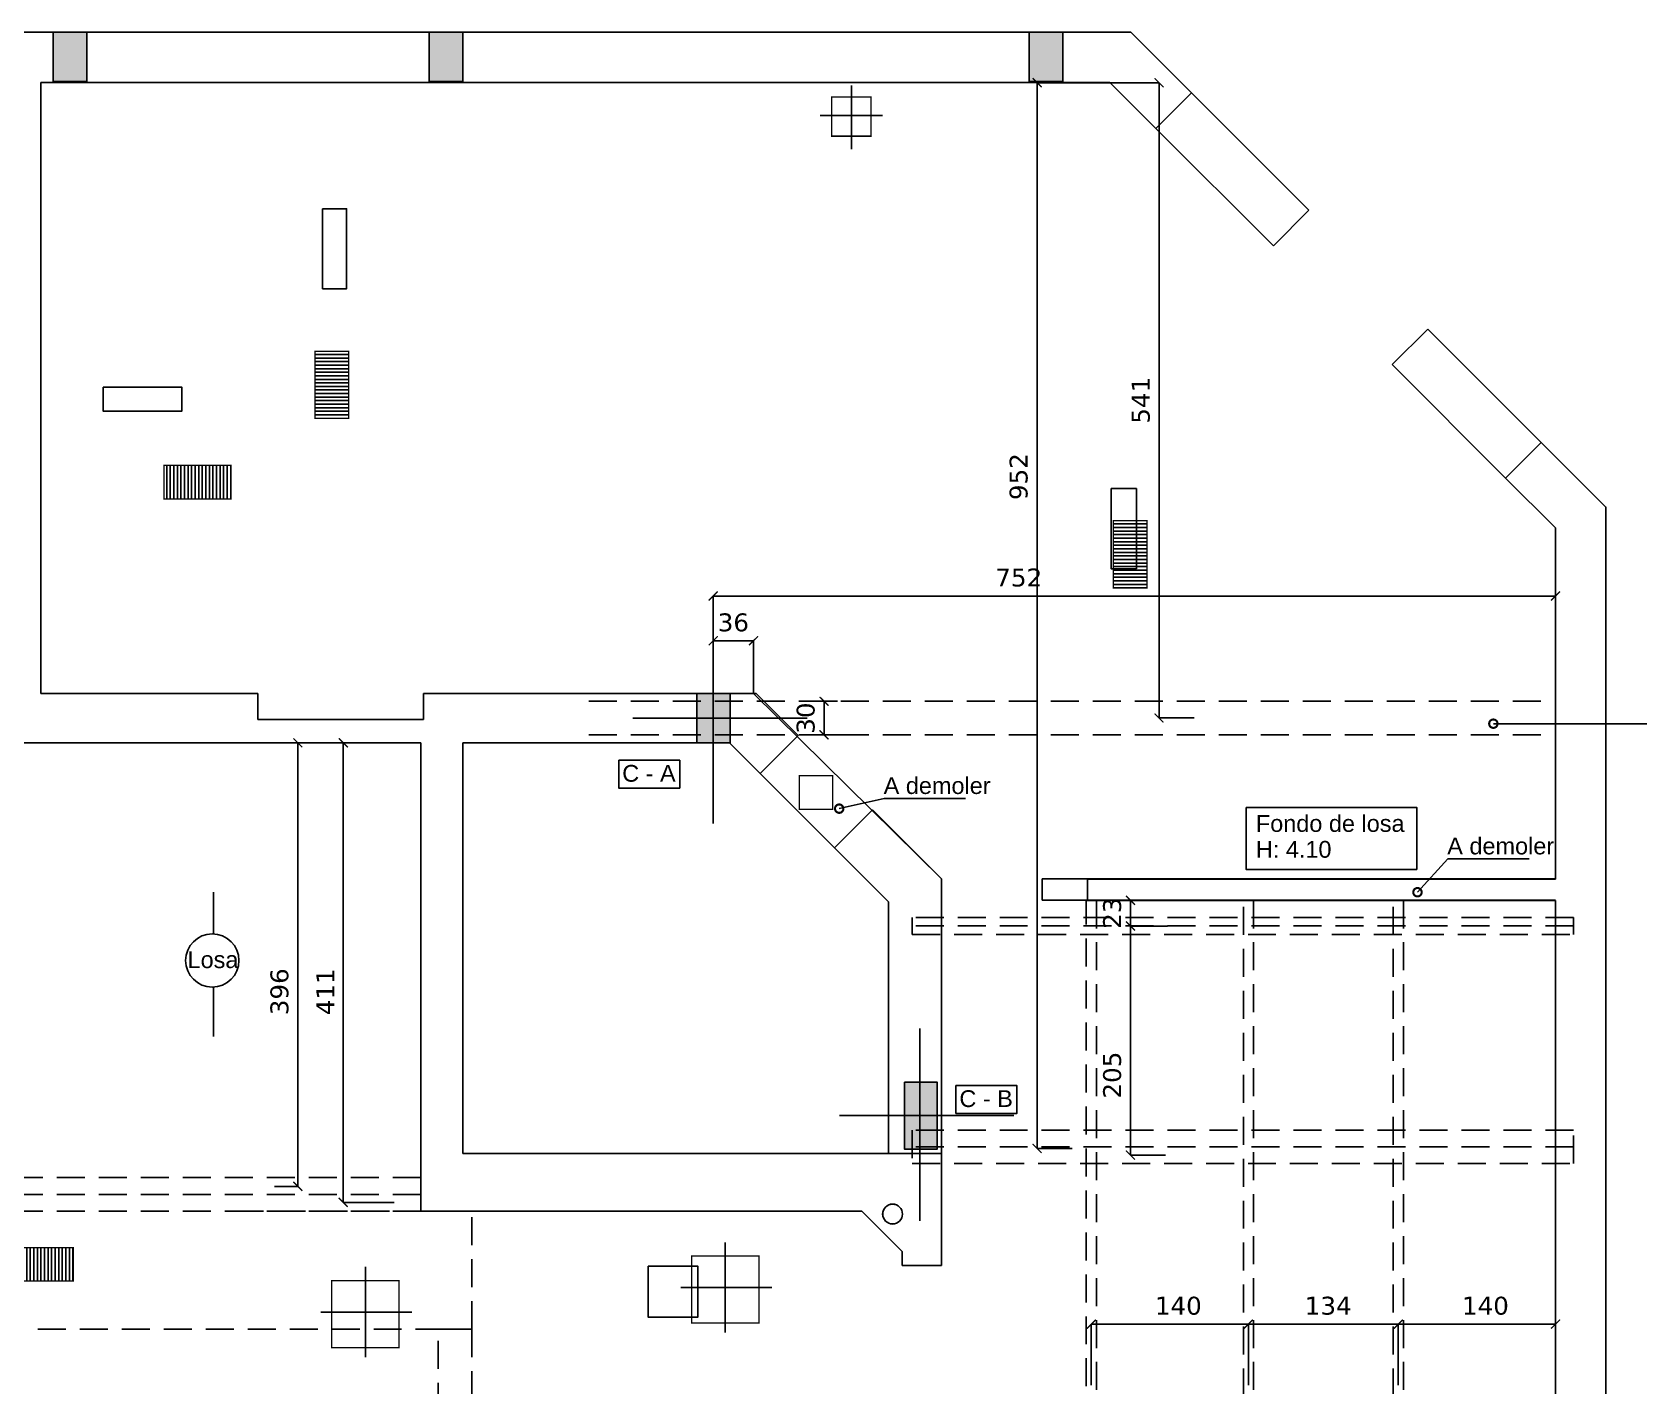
# Model space of a CAD drawing. Header units: millimetres. Extents: x 58411 to 366943, y -302717 to -95300.
# Drawn here: x 107433 to 121852, y -213110 to -201016 of the extents above; entities that cross this region are included whole.
import ezdxf

# ---------------------------------------------------------------- set-up
doc = ezdxf.new("R2010")
doc.units = ezdxf.units.MM
doc.header["$LTSCALE"] = 1000
for name, pattern in [('DASHDOT', [1, 0.5, -0.25, 0, -0.25]), ('DASHED2', [0.375, 0.25, -0.125]), ('HIDDEN', [0.375, 0.25, -0.125])]:
    doc.linetypes.add(name, pattern=pattern)
for name, color, linetype in [('a-Columnas', 12, 'Continuous'), ('A-Cotas 100  ESTRUCTURA', 191, 'Continuous'), ('A-Des-Rejillas Existentes', 6, 'Continuous'), ('A-Des-Rel', 6, 'Continuous'), ('A-Estructura', 86, 'Continuous'), ('A-Mur-Nuevo', 5, 'Continuous'), ('A-Muros', 3, 'Continuous'), ('A-Murvis', 1, 'Continuous'), ('TXT-ESTRUCTURA', 1, 'Continuous')]:
    doc.layers.add(name, color=color, linetype=linetype)
doc.layers.add('A-Demolido', color=24, linetype='Continuous', plot=False)
doc.styles.add('A-Verdana', font='verdana.ttf')
doc.styles.add('SW-100', font='swiss.ttf', dxfattribs={"height": 200})
doc.dimstyles.new('A-V-100', dxfattribs={"dimtxt": 160, "dimasz": 80, "dimexe": 0, "dimexo": 0, "dimgap": 80, "dimtad": 1, "dimdec": 0, "dimlfac": 0.1, "dimzin": 1, "dimtxsty": 'A-Verdana', "dimblk": 'ARCHTICK', "dimcen": 0, "dimclrd": 256, "dimclre": 24, "dimadec": 0, "dimazin": 0, "dimtfac": 1, "dimtdec": 0, "dimtmove": 0, "dimatfit": 3, "dimldrblk": 'DOTSMALL', "dimfxl": 1.25, "dimarcsym": 0})
doc.dimstyles.new('Copy of A-50', dxfattribs={"dimtxt": 200, "dimasz": 150, "dimexe": 0, "dimexo": 0, "dimgap": 80, "dimtad": 3, "dimlfac": 0.001, "dimrnd": 0.0025, "dimzin": 0, "dimdsep": 46, "dimtxsty": 'SW-100', "dimcen": 0, "dimclrd": 1, "dimclre": 7, "dimclrt": 2, "dimadec": 0, "dimazin": 0, "dimtfac": 1, "dimtofl": 0, "dimtmove": 2, "dimatfit": 3, "dimldrblk": 'DOTSMALL', "dimfxl": 1, "dimtolj": 1, "dimtzin": 0, "dimarcsym": 0})

# ---------------------------------------------------------------- blocks, each defined once
blk = doc.blocks.new('_ArchTick')
at = {"color": 0, "linetype": 'ByBlock', "const_width": 0.15}
blk.add_lwpolyline([(-0.5, -0.5), (0.5, 0.5)], dxfattribs=at)
blk = doc.blocks.new('*D5')
at = {"layer": 'A-Cotas 100  ESTRUCTURA', "color": 24, "lineweight": -2, "transparency": 16777216}
for p, q in [((113514, -206367), (113514, -206053)), ((121037, -206419), (121037, -206053))]:
    blk.add_line(p, q, dxfattribs=at)
at = {"layer": 'A-Cotas 100  ESTRUCTURA', "lineweight": -2, "transparency": 16777216}
blk.add_line((113514, -206053), (121037, -206053), dxfattribs=at)
at = {"layer": 'DEFPOINTS', "color": 0, "transparency": 16777216}
for p in [(121037, -206053), (113514, -206367), (121037, -206419)]:
    blk.add_point(p, dxfattribs=at)
at = {"layer": 'A-Cotas 100  ESTRUCTURA', "lineweight": -2, "transparency": 16777216, "xscale": 80, "yscale": 80, "zscale": 80, "rotation": 180}
blk.add_blockref('_ArchTick', (113514, -206053), dxfattribs=at)
at = {"layer": 'A-Cotas 100  ESTRUCTURA', "lineweight": -2, "transparency": 16777216, "xscale": 80, "yscale": 80, "zscale": 80}
blk.add_blockref('_ArchTick', (121037, -206053), dxfattribs=at)
at = {"layer": 'A-Cotas 100  ESTRUCTURA', "color": 0, "transparency": 16777216, "insert": (116243, -205889), "char_height": 160, "attachment_point": 5, "style": 'A-Verdana'}
blk.add_mtext('752', dxfattribs=at)
blk = doc.blocks.new('_DotSmall')
at = {"color": 0, "linetype": 'ByBlock', "const_width": 0.5}
blk.add_lwpolyline([(-0.0625, 0, 1), (0.0625, 0, 1)], format="xyb", close=True, dxfattribs=at)
blk = doc.blocks.new('*D6')
at = {"layer": 'A-Cotas 100  ESTRUCTURA', "color": 24, "lineweight": -2, "transparency": 16777216}
for p, q in [((113514, -206767), (113514, -206453)), ((113874, -206926), (113874, -206453))]:
    blk.add_line(p, q, dxfattribs=at)
at = {"layer": 'A-Cotas 100  ESTRUCTURA', "lineweight": -2, "transparency": 16777216}
blk.add_line((113514, -206453), (113874, -206453), dxfattribs=at)
at = {"layer": 'DEFPOINTS', "color": 0, "transparency": 16777216}
for p in [(113874, -206453), (113514, -206767), (113874, -206926)]:
    blk.add_point(p, dxfattribs=at)
at = {"layer": 'A-Cotas 100  ESTRUCTURA', "lineweight": -2, "transparency": 16777216, "xscale": 80, "yscale": 80, "zscale": 80, "rotation": 180}
blk.add_blockref('_ArchTick', (113514, -206453), dxfattribs=at)
at = {"layer": 'A-Cotas 100  ESTRUCTURA', "lineweight": -2, "transparency": 16777216, "xscale": 80, "yscale": 80, "zscale": 80}
blk.add_blockref('_ArchTick', (113874, -206453), dxfattribs=at)
at = {"layer": 'A-Cotas 100  ESTRUCTURA', "color": 0, "transparency": 16777216, "insert": (113694, -206290), "char_height": 160, "attachment_point": 5, "style": 'A-Verdana'}
blk.add_mtext('36', dxfattribs=at)
blk = doc.blocks.new('*D7')
at = {"layer": 'A-Cotas 100  ESTRUCTURA', "color": 24, "lineweight": -2, "transparency": 16777216}
for p, q in [((117058, -201466), (116407, -201466)), ((116721, -210989), (116407, -210989))]:
    blk.add_line(p, q, dxfattribs=at)
at = {"layer": 'A-Cotas 100  ESTRUCTURA', "lineweight": -2, "transparency": 16777216}
blk.add_line((116407, -210989), (116407, -201466), dxfattribs=at)
at = {"layer": 'DEFPOINTS', "color": 0, "transparency": 16777216}
for p in [(116407, -201466), (117058, -201466), (116721, -210989)]:
    blk.add_point(p, dxfattribs=at)
at = {"layer": 'A-Cotas 100  ESTRUCTURA', "lineweight": -2, "transparency": 16777216, "xscale": 80, "yscale": 80, "zscale": 80}
for p, rotation in [((116407, -201466), 90), ((116407, -210989), 270)]:
    blk.add_blockref('_ArchTick', p, dxfattribs=dict(at, rotation=rotation))
at = {"layer": 'A-Cotas 100  ESTRUCTURA', "color": 0, "transparency": 16777216, "insert": (116243, -204986), "char_height": 160, "attachment_point": 5, "rotation": 90, "style": 'A-Verdana'}
blk.add_mtext('952', dxfattribs=at)
blk = doc.blocks.new('*D8')
at = {"layer": 'A-Cotas 100  ESTRUCTURA', "color": 24, "lineweight": -2, "transparency": 16777216}
for p, q in [((117572, -209002), (117241, -209002)), ((117555, -211049), (117241, -211049))]:
    blk.add_line(p, q, dxfattribs=at)
at = {"layer": 'A-Cotas 100  ESTRUCTURA', "lineweight": -2, "transparency": 16777216}
blk.add_line((117241, -211049), (117241, -209002), dxfattribs=at)
at = {"layer": 'DEFPOINTS', "color": 0, "transparency": 16777216}
for p in [(117241, -209002), (117572, -209002), (117555, -211049)]:
    blk.add_point(p, dxfattribs=at)
at = {"layer": 'A-Cotas 100  ESTRUCTURA', "lineweight": -2, "transparency": 16777216, "xscale": 80, "yscale": 80, "zscale": 80}
for p, rotation in [((117241, -209002), 90), ((117241, -211049), 270)]:
    blk.add_blockref('_ArchTick', p, dxfattribs=dict(at, rotation=rotation))
at = {"layer": 'A-Cotas 100  ESTRUCTURA', "color": 0, "transparency": 16777216, "insert": (117078, -210334), "char_height": 160, "attachment_point": 5, "rotation": 90, "style": 'A-Verdana'}
blk.add_mtext('205', dxfattribs=at)
blk = doc.blocks.new('*D9')
at = {"layer": 'A-Cotas 100  ESTRUCTURA', "color": 24, "lineweight": -2, "transparency": 16777216}
for p, q in [((117572, -208772), (117241, -208772)), ((117555, -209002), (117241, -209002))]:
    blk.add_line(p, q, dxfattribs=at)
at = {"layer": 'A-Cotas 100  ESTRUCTURA', "lineweight": -2, "transparency": 16777216}
blk.add_line((117241, -209002), (117241, -208772), dxfattribs=at)
at = {"layer": 'DEFPOINTS', "color": 0, "transparency": 16777216}
for p in [(117241, -208772), (117572, -208772), (117555, -209002)]:
    blk.add_point(p, dxfattribs=at)
at = {"layer": 'A-Cotas 100  ESTRUCTURA', "lineweight": -2, "transparency": 16777216, "xscale": 80, "yscale": 80, "zscale": 80}
for p, rotation in [((117241, -208772), 90), ((117241, -209002), 270)]:
    blk.add_blockref('_ArchTick', p, dxfattribs=dict(at, rotation=rotation))
at = {"layer": 'A-Cotas 100  ESTRUCTURA', "color": 0, "transparency": 16777216, "insert": (117078, -208887), "char_height": 160, "attachment_point": 5, "rotation": 90, "style": 'A-Verdana'}
blk.add_mtext('23', dxfattribs=at)
blk = doc.blocks.new('*D10')
at = {"layer": 'A-Cotas 100  ESTRUCTURA', "color": 24, "lineweight": -2, "transparency": 16777216}
for p, q in [((119633, -213105), (119633, -212559)), ((121037, -212890), (121037, -212559))]:
    blk.add_line(p, q, dxfattribs=at)
at = {"layer": 'A-Cotas 100  ESTRUCTURA', "lineweight": -2, "transparency": 16777216}
blk.add_line((119633, -212559), (121037, -212559), dxfattribs=at)
at = {"layer": 'DEFPOINTS', "color": 0, "transparency": 16777216}
for p in [(121037, -212559), (121037, -212890), (119633, -213105)]:
    blk.add_point(p, dxfattribs=at)
at = {"layer": 'A-Cotas 100  ESTRUCTURA', "lineweight": -2, "transparency": 16777216, "xscale": 80, "yscale": 80, "zscale": 80, "rotation": 180}
blk.add_blockref('_ArchTick', (119633, -212559), dxfattribs=at)
at = {"layer": 'A-Cotas 100  ESTRUCTURA', "lineweight": -2, "transparency": 16777216, "xscale": 80, "yscale": 80, "zscale": 80}
blk.add_blockref('_ArchTick', (121037, -212559), dxfattribs=at)
at = {"layer": 'A-Cotas 100  ESTRUCTURA', "color": 0, "transparency": 16777216, "insert": (120411, -212396), "char_height": 160, "attachment_point": 5, "style": 'A-Verdana'}
blk.add_mtext('140', dxfattribs=at)
blk = doc.blocks.new('*D11')
at = {"layer": 'A-Cotas 100  ESTRUCTURA', "color": 24, "lineweight": -2, "transparency": 16777216}
for p, q in [((118294, -213105), (118294, -212559)), ((119633, -212890), (119633, -212559))]:
    blk.add_line(p, q, dxfattribs=at)
at = {"layer": 'A-Cotas 100  ESTRUCTURA', "lineweight": -2, "transparency": 16777216}
blk.add_line((118294, -212559), (119633, -212559), dxfattribs=at)
at = {"layer": 'DEFPOINTS', "color": 0, "transparency": 16777216}
for p in [(119633, -212559), (119633, -212890), (118294, -213105)]:
    blk.add_point(p, dxfattribs=at)
at = {"layer": 'A-Cotas 100  ESTRUCTURA', "lineweight": -2, "transparency": 16777216, "xscale": 80, "yscale": 80, "zscale": 80, "rotation": 180}
blk.add_blockref('_ArchTick', (118294, -212559), dxfattribs=at)
at = {"layer": 'A-Cotas 100  ESTRUCTURA', "lineweight": -2, "transparency": 16777216, "xscale": 80, "yscale": 80, "zscale": 80}
blk.add_blockref('_ArchTick', (119633, -212559), dxfattribs=at)
at = {"layer": 'A-Cotas 100  ESTRUCTURA', "color": 0, "transparency": 16777216, "insert": (119007, -212396), "char_height": 160, "attachment_point": 5, "style": 'A-Verdana'}
blk.add_mtext('134', dxfattribs=at)
blk = doc.blocks.new('*D12')
at = {"layer": 'A-Cotas 100  ESTRUCTURA', "color": 24, "lineweight": -2, "transparency": 16777216}
for p, q in [((116891, -213105), (116891, -212559)), ((118294, -212890), (118294, -212559))]:
    blk.add_line(p, q, dxfattribs=at)
at = {"layer": 'A-Cotas 100  ESTRUCTURA', "lineweight": -2, "transparency": 16777216}
blk.add_line((116891, -212559), (118294, -212559), dxfattribs=at)
at = {"layer": 'DEFPOINTS', "color": 0, "transparency": 16777216}
for p in [(118294, -212559), (118294, -212890), (116891, -213105)]:
    blk.add_point(p, dxfattribs=at)
at = {"layer": 'A-Cotas 100  ESTRUCTURA', "lineweight": -2, "transparency": 16777216, "xscale": 80, "yscale": 80, "zscale": 80, "rotation": 180}
blk.add_blockref('_ArchTick', (116891, -212559), dxfattribs=at)
at = {"layer": 'A-Cotas 100  ESTRUCTURA', "lineweight": -2, "transparency": 16777216, "xscale": 80, "yscale": 80, "zscale": 80}
blk.add_blockref('_ArchTick', (118294, -212559), dxfattribs=at)
at = {"layer": 'A-Cotas 100  ESTRUCTURA', "color": 0, "transparency": 16777216, "insert": (117668, -212396), "char_height": 160, "attachment_point": 5, "style": 'A-Verdana'}
blk.add_mtext('140', dxfattribs=at)
blk = doc.blocks.new('*D13')
at = {"layer": 'A-Cotas 100  ESTRUCTURA', "color": 24, "lineweight": -2, "transparency": 16777216}
for p, q in [((114623, -206994), (114504, -206994)), ((114818, -207294), (114504, -207294))]:
    blk.add_line(p, q, dxfattribs=at)
at = {"layer": 'A-Cotas 100  ESTRUCTURA', "lineweight": -2, "transparency": 16777216}
blk.add_line((114504, -207294), (114504, -206994), dxfattribs=at)
at = {"layer": 'DEFPOINTS', "color": 0, "transparency": 16777216}
for p in [(114504, -206994), (114623, -206994), (114818, -207294)]:
    blk.add_point(p, dxfattribs=at)
at = {"layer": 'A-Cotas 100  ESTRUCTURA', "lineweight": -2, "transparency": 16777216, "xscale": 80, "yscale": 80, "zscale": 80}
for p, rotation in [((114504, -206994), 90), ((114504, -207294), 270)]:
    blk.add_blockref('_ArchTick', p, dxfattribs=dict(at, rotation=rotation))
at = {"layer": 'A-Cotas 100  ESTRUCTURA', "color": 0, "transparency": 16777216, "insert": (114341, -207144), "char_height": 160, "attachment_point": 5, "rotation": 90, "style": 'A-Verdana'}
blk.add_mtext('30', dxfattribs=at)
blk = doc.blocks.new('*D25')
at = {"layer": 'A-Cotas 100  ESTRUCTURA', "color": 24, "lineweight": -2, "transparency": 16777216}
for p, q in [((109121, -207365), (110210, -207365)), ((110664, -211471), (110210, -211471))]:
    blk.add_line(p, q, dxfattribs=at)
at = {"layer": 'A-Cotas 100  ESTRUCTURA', "lineweight": -2, "transparency": 16777216}
blk.add_line((110210, -211471), (110210, -207365), dxfattribs=at)
at = {"layer": 'DEFPOINTS', "color": 0, "transparency": 16777216}
for p in [(109121, -207365), (110210, -207365), (110664, -211471)]:
    blk.add_point(p, dxfattribs=at)
at = {"layer": 'A-Cotas 100  ESTRUCTURA', "lineweight": -2, "transparency": 16777216, "xscale": 80, "yscale": 80, "zscale": 80}
for p, rotation in [((110210, -207365), 90), ((110210, -211471), 270)]:
    blk.add_blockref('_ArchTick', p, dxfattribs=dict(at, rotation=rotation))
at = {"layer": 'A-Cotas 100  ESTRUCTURA', "color": 0, "transparency": 16777216, "insert": (110050, -209589), "char_height": 160, "attachment_point": 5, "rotation": 90, "style": 'A-Verdana'}
blk.add_mtext('411', dxfattribs=at)
blk = doc.blocks.new('*D26')
at = {"layer": 'A-Cotas 100  ESTRUCTURA', "color": 24, "lineweight": -2, "transparency": 16777216}
for p, q in [((108715, -207365), (109804, -207365)), ((109596, -211328), (109804, -211328))]:
    blk.add_line(p, q, dxfattribs=at)
at = {"layer": 'A-Cotas 100  ESTRUCTURA', "lineweight": -2, "transparency": 16777216}
blk.add_line((109804, -211328), (109804, -207365), dxfattribs=at)
at = {"layer": 'DEFPOINTS', "color": 0, "transparency": 16777216}
for p in [(108715, -207365), (109804, -207365), (109596, -211328)]:
    blk.add_point(p, dxfattribs=at)
at = {"layer": 'A-Cotas 100  ESTRUCTURA', "lineweight": -2, "transparency": 16777216, "xscale": 80, "yscale": 80, "zscale": 80}
for p, rotation in [((109804, -207365), 90), ((109804, -211328), 270)]:
    blk.add_blockref('_ArchTick', p, dxfattribs=dict(at, rotation=rotation))
at = {"layer": 'A-Cotas 100  ESTRUCTURA', "color": 0, "transparency": 16777216, "insert": (109641, -209589), "char_height": 160, "attachment_point": 5, "rotation": 90, "style": 'A-Verdana'}
blk.add_mtext('396', dxfattribs=at)
blk = doc.blocks.new('*D31')
at = {"layer": 'A-Cotas 100  ESTRUCTURA', "color": 24, "lineweight": -2, "transparency": 16777216}
for p, q in [((116407, -201466), (117496, -201466)), ((117810, -207143), (117496, -207143))]:
    blk.add_line(p, q, dxfattribs=at)
at = {"layer": 'A-Cotas 100  ESTRUCTURA', "lineweight": -2, "transparency": 16777216}
blk.add_line((117496, -207143), (117496, -201466), dxfattribs=at)
at = {"layer": 'DEFPOINTS', "color": 0, "transparency": 16777216}
for p in [(116407, -201466), (117496, -201466), (117810, -207143)]:
    blk.add_point(p, dxfattribs=at)
at = {"layer": 'A-Cotas 100  ESTRUCTURA', "lineweight": -2, "transparency": 16777216, "xscale": 80, "yscale": 80, "zscale": 80}
for p, rotation in [((117496, -201466), 90), ((117496, -207143), 270)]:
    blk.add_blockref('_ArchTick', p, dxfattribs=dict(at, rotation=rotation))
at = {"layer": 'A-Cotas 100  ESTRUCTURA', "color": 0, "transparency": 16777216, "insert": (117334, -204304), "char_height": 160, "attachment_point": 5, "rotation": 90, "style": 'A-Verdana'}
blk.add_mtext('541', dxfattribs=at)
blk = doc.blocks.new('Columnas P.Baja')
at = {"layer": 'a-Columnas'}
h = blk.add_hatch(color=12, dxfattribs=at)
h.dxf.hatch_style = 1
h.paths.add_polyline_path([(482052, 100635), (482352, 100635), (482352, 101074), (482052, 101074)])
h = blk.add_hatch(color=12, dxfattribs=at)
h.dxf.hatch_style = 1
h.paths.add_polyline_path([(485412, 100635), (485712, 100635), (485712, 101074), (485412, 101074)])
h = blk.add_hatch(color=12, dxfattribs=at)
h.dxf.hatch_style = 1
h.paths.add_polyline_path([(490770, 100635), (491070, 100635), (491070, 101074), (490770, 101074)])
h = blk.add_hatch(color=12, dxfattribs=at)
h.dxf.hatch_style = 1
h.paths.add_polyline_path([(485840, 87695), (485660, 87695), (485660, 87245), (485840, 87245)])
h.paths.add_polyline_path([(485660, 87695), (485540, 87695), (485540, 87245), (485660, 87245)])
at = {"layer": 'a-Columnas', "color": 3}
for points in [[(482052, 100635), (482352, 100635), (482352, 101074), (482052, 101074)], [(485412, 100635), (485712, 100635), (485712, 101074), (485412, 101074)], [(490770, 100635), (491070, 100635), (491070, 101074), (490770, 101074)]]:
    blk.add_lwpolyline(points, close=True, dxfattribs=at)
at = {"layer": 'A-Muros'}
for points in [[(490770, 100624), (490770, 101074)], [(485840, 87245), (485540, 87245), (485540, 87695), (485840, 87695), (485840, 87245)]]:
    blk.add_lwpolyline(points, dxfattribs=at)
blk = doc.blocks.new('rejillas')
at = {"layer": 'A-Mur-Nuevo', "ltscale": 500}
h = blk.add_hatch(dxfattribs=at)
h.set_pattern_fill('LINE', color=6, scale=10)
h.set_pattern_definition([(360, (538174.087, 94460.118), (8e-15, 31.75), [])])
h.paths.add_polyline_path([(322259, -209051), (322066, -209051), (322066, -209651), (322259, -209651)])
h.paths.add_polyline_path([(322066, -209051), (321959, -209051), (321959, -209651), (322066, -209651)])
h = blk.add_hatch(dxfattribs=at)
h.set_pattern_fill('LINE', color=6, scale=10, angle=90)
h.set_pattern_definition([(90, (17097.833, 5844.785), (-31.75, 2e-15), [])])
h.paths.add_polyline_path([(320609, -210071), (320609, -210263), (321209, -210263), (321209, -210071)])
h.paths.add_polyline_path([(320609, -210263), (320609, -210371), (321209, -210371), (321209, -210263)])
h = blk.add_hatch(dxfattribs=at)
h.set_pattern_fill('LINE', color=6, scale=10)
h.set_pattern_definition([(360, (545303.123, 92945.488), (8e-15, 31.75), [])])
h.paths.add_polyline_path([(329388, -210565), (329195, -210565), (329195, -211165), (329388, -211165)])
h.paths.add_polyline_path([(329195, -210565), (329088, -210565), (329088, -211165), (329195, -211165)])
h = blk.add_hatch(dxfattribs=at)
h.set_pattern_fill('LINE', color=6, scale=10, angle=90)
h.set_pattern_definition([(90, (15688.922, -1144.905), (-31.75, 2e-15), [])])
h.paths.add_polyline_path([(319200, -217060), (319200, -217253), (319800, -217253), (319800, -217060)])
h.paths.add_polyline_path([(319200, -217253), (319200, -217360), (319800, -217360), (319800, -217253)])
at = {"layer": 'A-Des-Rejillas Existentes', "linetype": 'DASHED2', "ltscale": 0.6, "const_width": 15}
for points in [[(326751, -207246), (326751, -206676)], [(327029, -206944), (326468, -206944)], [(325623, -217820), (325623, -217012)], [(322408, -218040), (322408, -217232)], [(326039, -217417), (325223, -217417)], [(322824, -217637), (322008, -217637)]]:
    blk.add_lwpolyline(points, dxfattribs=at)
at = {"layer": 'A-Des-Rejillas Existentes', "ltscale": 500, "const_width": 12}
for points in [[(326573, -207129), (326573, -206779), (326923, -206779), (326923, -207129), (326573, -207129)], [(326283, -213143), (326283, -212843), (326583, -212843), (326583, -213143), (326283, -213143)], [(325323, -217135), (325323, -217735), (325923, -217735), (325923, -217135), (325323, -217135)], [(322108, -217355), (322108, -217955), (322708, -217955), (322708, -217355), (322108, -217355)]]:
    blk.add_lwpolyline(points, dxfattribs=at)
for points in [[(322259, -209051), (322259, -209651), (321959, -209651), (321959, -209051)], [(320609, -210071), (321209, -210071), (321209, -210371), (320609, -210371)], [(329388, -210565), (329388, -211165), (329088, -211165), (329088, -210565)], [(319200, -217060), (319800, -217060), (319800, -217360), (319200, -217360)]]:
    blk.add_lwpolyline(points, close=True, dxfattribs=at)
at = {"layer": 'A-Des-Rejillas Existentes', "ltscale": 500}
blk.add_circle((327117, -216761), 88.7, dxfattribs=at)
blk = doc.blocks.new('sdfg')
at = {"layer": 'A-Des-Rejillas Existentes'}
blk.add_blockref('rejillas', (122180, 0), dxfattribs=at)

msp = doc.modelspace()

# ---------------------------------------------------------------- hatches: boundary and pattern name
at = {"layer": 'a-Columnas'}
h = msp.add_hatch(color=12, dxfattribs=at)
h.dxf.hatch_style = 1
h.paths.add_polyline_path([(107618.46, -201455.273), (107918.46, -201455.273), (107918.46, -201015.582), (107618.46, -201015.582)])
h = msp.add_hatch(color=12, dxfattribs=at)
h.dxf.hatch_style = 1
h.paths.add_polyline_path([(110978.46, -201455.273), (111278.46, -201455.273), (111278.46, -201015.582), (110978.46, -201015.582)])
h = msp.add_hatch(color=12, dxfattribs=at)
h.dxf.hatch_style = 1
h.paths.add_polyline_path([(116336.628, -201455.273), (116636.628, -201455.273), (116636.628, -201015.582), (116336.628, -201015.582)])
h = msp.add_hatch(color=12, dxfattribs=at)
h.dxf.hatch_style = 1
h.paths.add_polyline_path([(113366.628, -207365.273), (113666.628, -207365.273), (113666.628, -206925.582), (113366.628, -206925.582)])
h = msp.add_hatch(color=12, dxfattribs=at)
h.dxf.hatch_style = 1
h.paths.add_polyline_path([(115512.99, -210396.33), (115222.99, -210396.33), (115222.99, -210996.33), (115290.563, -210996.33), (115290.563, -210898.947), (115512.99, -210898.947)])
h.paths.add_polyline_path([(115512.99, -210898.947), (115290.563, -210898.947), (115290.563, -210996.33), (115512.99, -210996.33)], flags=17)

# ---------------------------------------------------------------- linework, layer by layer
at = {"layer": 'a-Columnas', "color": 3}
for points in [[(107618.46, -201455.273), (107918.46, -201455.273), (107918.46, -201015.582), (107618.46, -201015.582)], [(110978.46, -201455.273), (111278.46, -201455.273), (111278.46, -201015.582), (110978.46, -201015.582)], [(116336.628, -201455.273), (116636.628, -201455.273), (116636.628, -201015.582), (116336.628, -201015.582)], [(113366.628, -207365.273), (113666.628, -207365.273), (113666.628, -206925.582), (113366.628, -206925.582)]]:
    msp.add_lwpolyline(points, close=True, dxfattribs=at)
at = {"layer": 'a-Columnas', "linetype": 'DASHDOT', "ltscale": 80}
for points in [[(113513.878, -208086.24), (113513.878, -206366.791)], [(114352.542, -207145.427), (112796.826, -207145.427)], [(115360.239, -211637.143), (115360.239, -209917.694)], [(116198.903, -210696.33), (114643.188, -210696.33)]]:
    msp.add_lwpolyline(points, dxfattribs=at)
at = {"layer": 'a-Columnas'}
msp.add_lwpolyline([(115222.99, -210396.33), (115512.99, -210396.33), (115512.99, -210996.33), (115222.99, -210996.33)], close=True, dxfattribs=at)
at = {"layer": 'A-Cotas 100  ESTRUCTURA'}
for points in [[(112670.73, -207520.848), (113214.683, -207520.848), (113214.683, -207769.459), (112670.73, -207769.459)], [(115682.123, -210427.424), (116226.077, -210427.424), (116226.077, -210676.035), (115682.123, -210676.035)]]:
    msp.add_lwpolyline(points, close=True, dxfattribs=at)
at = {"layer": 'A-Demolido', "color": 24, "linetype": 'HIDDEN', "ltscale": 250}
for points in [[(115078.46, -211035.273), (115552.221, -211035.273), (115552.221, -208580.212), (113873.799, -206925.582), (112399.594, -206925.582)], [(115078.46, -211035.273), (115078.46, -208785.273), (113658.46, -207365.273), (112399.594, -207365.273)], [(116452.221, -208580.212), (121036.628, -208580.212)], [(116452.221, -208580.212), (116452.221, -208771.928)], [(116452.221, -208771.928), (121036.628, -208771.928)]]:
    msp.add_lwpolyline(points, dxfattribs=at)
at = {"layer": 'A-Des-Rel', "ltscale": 500}
for points in [[(110025.399, -202591.848), (110239.094, -202591.848), (110239.094, -203308.038), (110025.399, -203308.038)], [(108064.442, -204187.571), (108768.376, -204187.571), (108768.376, -204401.171), (108064.442, -204401.171)], [(117067.858, -205093.38), (117294.123, -205093.38), (117294.123, -205809.571), (117067.858, -205809.571)], [(112933.035, -212042.149), (113377.158, -212042.149), (113377.158, -212496.4), (112933.035, -212496.4)]]:
    msp.add_lwpolyline(points, close=True, dxfattribs=at)
msp.add_circle((115116.093, -211575.553), 88.685, dxfattribs=at)
at = {"layer": 'A-Estructura', "linetype": 'HIDDEN'}
for points in [[(112404.594, -206993.909), (121041.628, -206993.909)], [(112404.594, -207293.909), (121041.628, -207293.909)], [(121197.631, -209001.517), (115290.563, -209001.517)], [(121197.631, -210975.093), (115290.563, -210975.093)], [(110901.597, -211249.587), (107106.628, -211249.587)], [(110901.597, -211399.587), (107106.628, -211399.587)], [(110901.597, -211549.587), (107106.628, -211549.587)], [(107106.628, -212604.817), (111359.215, -212604.817), (111359.215, -211549.587)], [(109247.592, -211549.587), (110701.597, -211549.587)]]:
    msp.add_lwpolyline(points, dxfattribs=at)
for points in [[(116936.066, -214614.554), (116846.066, -214614.554), (116846.066, -208772.583), (116936.066, -208772.583)], [(118339.425, -213581.096), (118249.425, -213581.096), (118249.425, -208772.583), (118339.425, -208772.583)], [(119678.269, -213581.096), (119588.269, -213581.096), (119588.269, -208772.583), (119678.269, -208772.583)], [(115290.563, -209076.517), (121197.631, -209076.517), (121197.631, -208926.517), (115290.563, -208926.517)], [(115290.563, -211125.093), (121197.631, -211125.093), (121197.631, -210825.093), (115290.563, -210825.093)], [(111058.357, -212604.817), (111359.006, -212604.817), (111359.006, -222334.619), (111058.357, -222334.619)]]:
    msp.add_lwpolyline(points, close=True, dxfattribs=at)
at = {"layer": 'A-Muros'}
for points in [[(117785.911, -201557.506), (117243.988, -201015.582), (104947.592, -201015.582)], [(116336.628, -201465.582), (116336.628, -201015.582)], [(117467.713, -201875.704), (117057.592, -201465.582), (107507.592, -201465.582)], [(107507.592, -206925.582), (107507.592, -201465.582)], [(117467.713, -201875.704), (117785.911, -201557.506)], [(120591.151, -204999.142), (120909.349, -204680.943)], [(121486.628, -215324.619), (121486.628, -205258.223), (120909.349, -204680.943)], [(121036.628, -208584.619), (121036.628, -205444.619), (120591.151, -204999.142)], [(109447.592, -206925.582), (107507.592, -206925.582)], [(109447.592, -207155.582), (109447.592, -206925.582)], [(113897.592, -206925.582), (110927.592, -206925.582)], [(110927.592, -207155.582), (110927.592, -206925.582)], [(113897.592, -206925.582), (114272.358, -207300.349)], [(110927.592, -207155.582), (109447.592, -207155.582)], [(113932.947, -207639.76), (114272.358, -207300.349)], [(110901.597, -207365.273), (107106.628, -207365.273)], [(110901.597, -207365.273), (110901.597, -211549.587)], [(113658.46, -207365.273), (111278.46, -207365.273)], [(111278.46, -207365.273), (111278.46, -211035.273)], [(113658.46, -207365.273), (113932.947, -207639.76)], [(114597.627, -208304.44), (114937.038, -207965.029)], [(115552.221, -208580.212), (114937.038, -207965.029)], [(115078.46, -208785.273), (114597.627, -208304.44)], [(115552.221, -208580.212), (115552.221, -212034.619)], [(116856.628, -208584.619), (121036.628, -208584.619)], [(116856.628, -208774.619), (116856.628, -208584.619)], [(115078.46, -208785.273), (115078.46, -211035.273)], [(116856.628, -208774.619), (121036.628, -208774.619)], [(121036.628, -213504.619), (121036.628, -208774.619)], [(115078.46, -211035.273), (111278.46, -211035.273)], [(114841.597, -211549.587), (110901.597, -211549.587)], [(115202.221, -211910.212), (114841.597, -211549.587)], [(115202.221, -212034.619), (115202.221, -211910.212)], [(115552.221, -212034.619), (115202.221, -212034.619)]]:
    msp.add_lwpolyline(points, dxfattribs=at)
at = {"layer": 'A-Murvis'}
for points in [[(118834.978, -202606.572), (117785.911, -201557.506)], [(118516.78, -202924.77), (117467.713, -201875.704)], [(118516.78, -202924.77), (118834.978, -202606.572)], [(119577.44, -203985.431), (119895.638, -203667.232)], [(120909.349, -204680.943), (119895.638, -203667.232)], [(120591.151, -204999.142), (119577.44, -203985.431)]]:
    msp.add_lwpolyline(points, dxfattribs=at)
at = {"layer": 'TXT-ESTRUCTURA'}
msp.add_lwpolyline([(118272.993, -207941.955), (119797.871, -207941.955), (119797.871, -208496.356), (118272.993, -208496.356)], close=True, dxfattribs=at)
at = {"layer": 'TXT-ESTRUCTURA', "linetype": 'Continuous', "ltscale": 358}
for points in [[(109049.569, -209072.363), (109049.569, -208699.909)], [(109049.569, -209547.653), (109049.569, -209988.974)]]:
    msp.add_lwpolyline(points, dxfattribs=at)
msp.add_circle((109040.053, -209310.008), 237.835, dxfattribs=at)

# ---------------------------------------------------------------- block references
at = {"layer": 'a-Columnas'}
msp.add_blockref('Columnas P.Baja', (-374433.642, -302089.947), dxfattribs=at)
at = {"layer": 'A-Des-Rejillas Existentes'}
msp.add_blockref('sdfg', (-334180.675, 5185.093), dxfattribs=at)

# ---------------------------------------------------------------- texts
at = {"layer": 'A-Cotas 100  ESTRUCTURA', "style": 'SW-100'}
for s, p in [('C - A', (112701.403, -207712.567)), ('C - B', (115712.796, -210619.143))]:
    msp.add_text(s, height=150, dxfattribs=at).set_placement(p)
at = {"layer": 'TXT-ESTRUCTURA', "style": 'SW-100'}
for s, p in [('A demoler', (115036.507, -207822.092)), ('Fondo de losa', (118360.725, -208160.455)), ('A demoler', (120070.055, -208361.677)), ('H: 4.10', (118360.725, -208391.576)), ('Losa', (108819.273, -209377.658))]:
    msp.add_text(s, height=150, dxfattribs=at).set_placement(p)

# ---------------------------------------------------------------- dimensions: what is measured, and where the dimension line sits
at = {"layer": 'A-Cotas 100  ESTRUCTURA'}
for base, p1, p2, picture, middle in [((116406.641, -201465.582), (116720.69, -210988.947), (117057.592, -201465.582), '*D7', (116406.641, -204985.87)), ((114504.28, -206993.909), (114818.329, -207293.909), (114622.6, -206993.909), '*D13', (114504.28, -207143.909)), ((109803.973, -207365.273), (109595.581, -211328.15), (108714.726, -207365.273), '*D26', (109803.973, -209588.622)), ((110210.051, -207365.273), (110664.15, -211471.086), (109120.803, -207365.273), '*D25', (110210.051, -209588.622)), ((117241.25, -208771.928), (117555.299, -209001.517), (117571.818, -208771.928), '*D9', (117241.25, -208886.722)), ((117241.25, -209001.517), (117555.299, -211048.947), (117571.818, -209001.517), '*D8', (117241.25, -210334.225))]:
    dim = msp.add_linear_dim(base=base, p1=p1, p2=p2, angle=90, dimstyle='A-V-100', dxfattribs=at)
    dim.commit()
    dim.dimension.update_dxf_attribs({"geometry": picture, "text_midpoint": middle, "dimtype": 160})
dim = msp.add_linear_dim(base=(117495.515, -201465.582), p1=(117809.563, -207143.388), p2=(116406.641, -201465.582), angle=90, text='541', dimstyle='A-V-100', dxfattribs=at)
dim.commit()
dim.dimension.update_dxf_attribs({"geometry": '*D31', "text_midpoint": (117495.515, -204304.485), "dimtype": 160})
for base, p1, p2, picture, middle in [((121036.628, -206052.742), (113513.878, -206366.791), (121036.628, -206419.009), '*D5', (116243.31, -206052.742)), ((113873.799, -206452.833), (113513.878, -206766.882), (113873.799, -206925.582), '*D6', (113693.838, -206452.833)), ((118294.425, -212559.409), (116891.066, -213104.619), (118294.425, -212889.978), '*D12', (117668.485, -212559.409)), ((119633.269, -212559.409), (118294.425, -213104.619), (119633.269, -212889.978), '*D11', (119007.329, -212559.409)), ((121036.628, -212559.409), (119633.269, -213104.619), (121036.628, -212889.978), '*D10', (120410.688, -212559.409))]:
    dim = msp.add_linear_dim(base=base, p1=p1, p2=p2, dimstyle='A-V-100', dxfattribs=at)
    dim.commit()
    dim.dimension.update_dxf_attribs({"geometry": picture, "text_midpoint": middle, "dimtype": 160})

# ---------------------------------------------------------------- leaders
at = {"layer": 'TXT-ESTRUCTURA'}
for points in [[(120481.85, -207193.949), (121851.54, -207193.949)], [(114639.431, -207953.055), (115041.291, -207862.245), (115768.465, -207862.245)], [(119804.178, -208699.736), (120074.839, -208401.83), (120802.013, -208401.83)]]:
    msp.add_leader(points, dimstyle='Copy of A-50', override={"dimgap": 80, "dimtad": 0, "dimfxl": 1.25}, dxfattribs=at)

doc.saveas('drawing.dxf')
